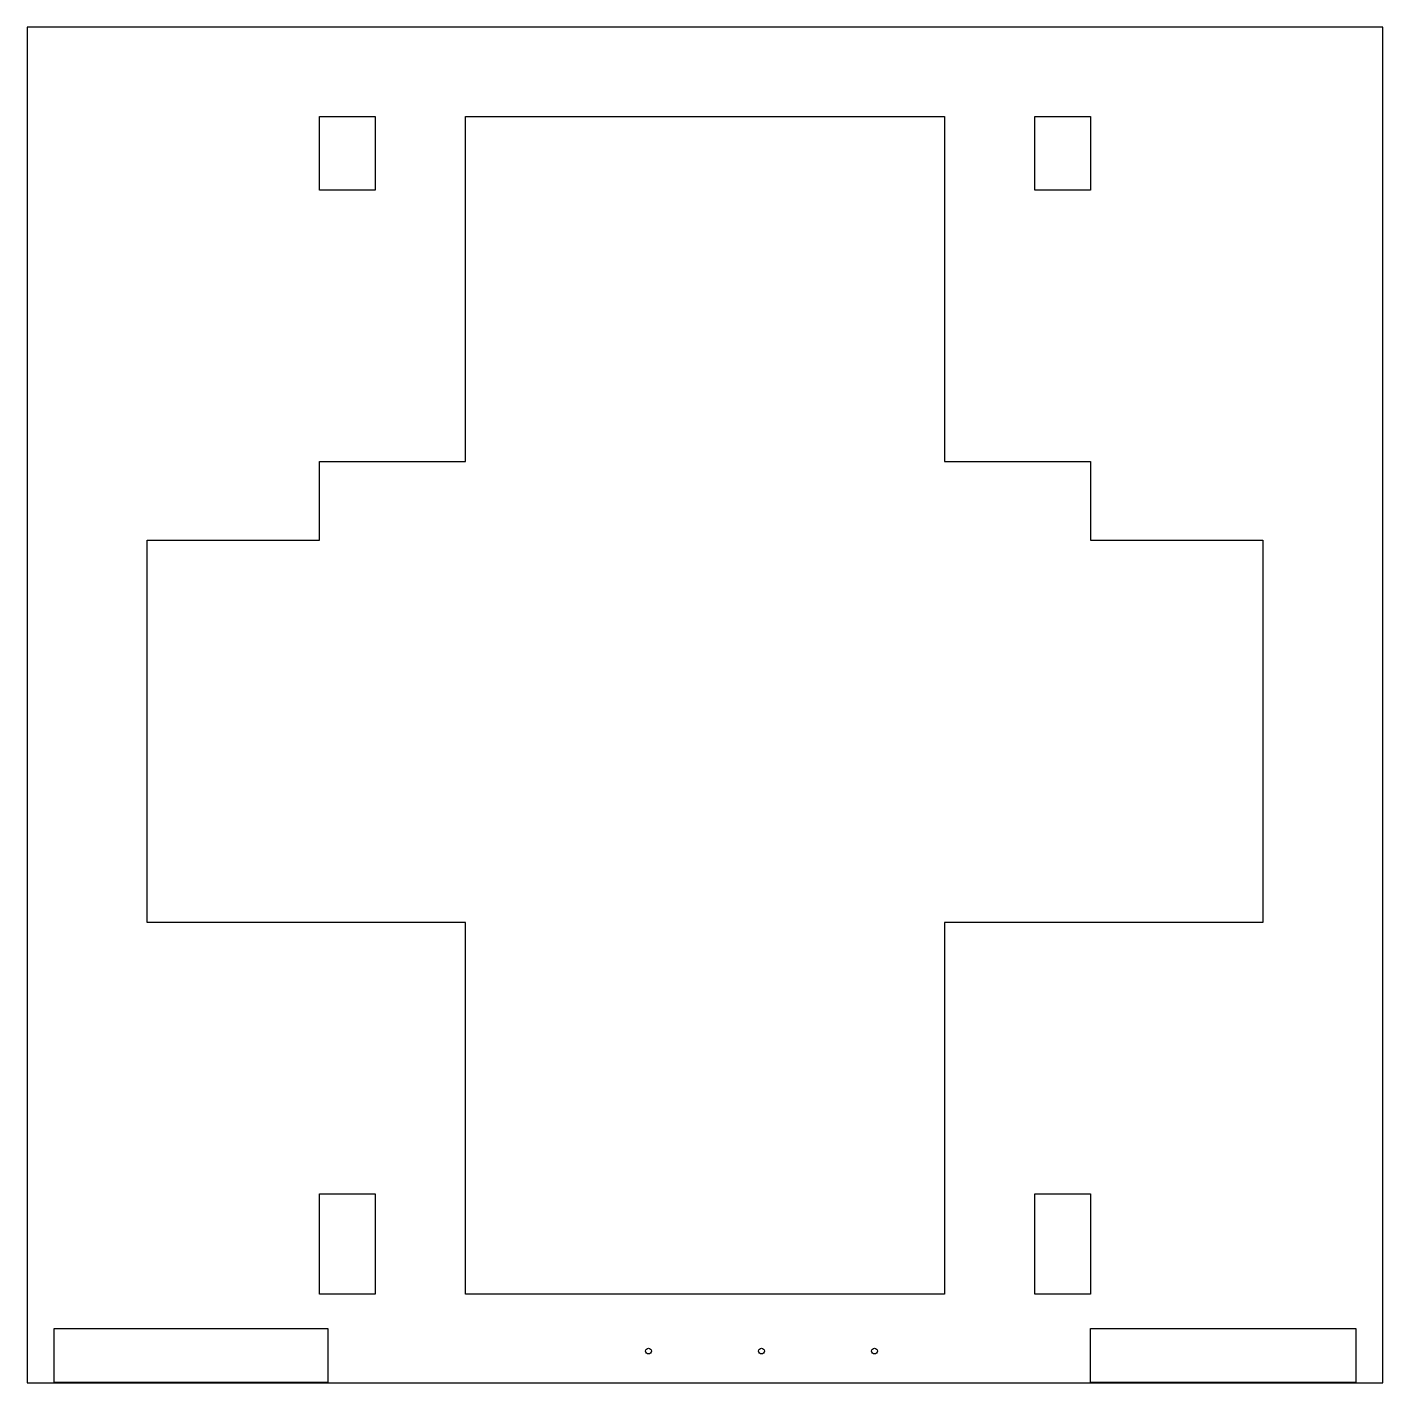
# Model space of a CAD drawing. Header units: millimetres. Extents: x -75 to 225, y -280 to 20.
import ezdxf

# ---------------------------------------------------------------- set-up
doc = ezdxf.new("R2010")
doc.units = ezdxf.units.MM
doc.layers.get('0').update_dxf_attribs({"linetype": 'CONTINUOUS'})

msp = doc.modelspace()

# ---------------------------------------------------------------- linework, layer by layer
for p, q in [((225, 20.1), (-75, 20.1)), ((-75, 20.1), (-75, -279.9)), ((225, -279.9), (225, 20.1)), ((-10.3, 0.3), (2, 0.3)), ((-10.3, -16), (-10.3, 0.3)), ((2, 0.3), (2, -16)), ((22, -76), (22, 0.3)), ((22, 0.3), (128, 0.3)), ((128, 0.3), (128, -76)), ((2, -16), (-10.3, -16)), ((-10.3, -76), (22, -76)), ((-10.3, -93.45), (-10.3, -76)), ((128, -76), (160.3, -76)), ((160.3, -76), (160.3, -93.45)), ((-48.4, -178.05), (-48.4, -93.45)), ((-48.4, -93.45), (-10.3, -93.45)), ((160.3, -93.45), (198.4, -93.45)), ((198.4, -93.45), (198.4, -178.05)), ((22, -178.05), (-48.4, -178.05)), ((22, -260.3), (22, -178.05)), ((198.4, -178.05), (128, -178.05)), ((128, -178.05), (128, -260.3)), ((148, -260.3), (148, -238.05)), ((148, -238.05), (160.3, -238.05)), ((160.3, -238.05), (160.3, -260.3)), ((128, -260.3), (22, -260.3)), ((160.3, -260.3), (148, -260.3)), ((-75, -279.9), (225, -279.9))]:
    msp.add_line(p, q)
for points in [[(148, 0.3), (160.3, 0.3), (160.3, -16), (148, -16)], [(2, -260.3), (-10.3, -260.3), (-10.3, -238.05), (2, -238.05)], [(-69, -279.85), (-69, -267.85), (-8.45, -267.85), (-8.45, -279.85)], [(219, -267.85), (219, -279.85), (160.29, -279.85), (160.29, -267.85)]]:
    msp.add_lwpolyline(points, close=True)
for centre in [(62.5, -272.87), (87.5, -272.87), (112.5, -272.87)]:
    msp.add_circle(centre, 0.635)

doc.saveas('drawing.dxf')
